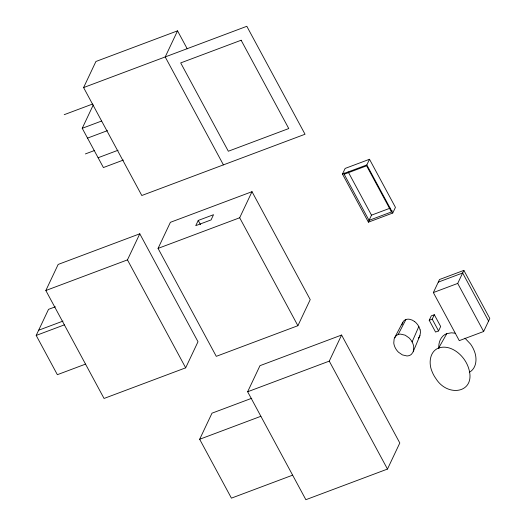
<?xml version="1.0" encoding="UTF-8"?>
<svg xmlns="http://www.w3.org/2000/svg" width="526" height="526" viewBox="0 0 526 526"><rect width="100%" height="100%" fill="white"/><g stroke="black" fill="none" stroke-linecap="round" stroke-linejoin="round"><path stroke-width="0.79" d="M401.956 324.858L403.232 321.577A7.417 6.457 25.3 0 1 404.014 320.702A6.831 5.95 25.3 0 1 405.868 319.565A6.831 5.95 25.3 0 1 408.544 319.177A7.417 6.457 25.3 0 1 409.425 319.256L412.252 320.13L414.593 321.557M413.232 351.638L413.758 347.055A15.662 13.65 25.3 0 0 412.088 341.913A15.793 13.761 25.3 0 0 409.024 337.856L405.158 335.174L400.641 334.122A7.542 6.568 25.3 0 0 398.129 334.575A7.542 6.568 25.3 0 0 396.052 335.844L394.138 338.889L393.777 343.011A15.662 13.65 25.3 0 0 395.44 348.159A15.793 13.761 25.3 0 0 398.511 352.216L402.377 354.892L406.894 355.944A7.542 6.568 25.3 0 0 409.406 355.491A7.542 6.568 25.3 0 0 411.477 354.222L413.048 352.072L419.906 335.7L420.458 332.432A13.584 11.835 25.3 0 0 420.123 329.874M419.906 335.7L419.097 337.192A7.417 6.457 25.3 0 1 418.315 338.067M412.101 341.907L418.814 326.514M83.595 87.566L246.825 26.3L305.034 134.242L141.803 195.508L83.595 87.566L95.923 61.483L177.538 30.85L187.243 48.839M123.36 160.062L103.405 167.551L82.234 128.298L93.26 104.976M45.841 290.516L58.169 264.433L139.791 233.8L198 341.742L185.671 367.825L104.056 398.458L45.841 290.516L127.456 259.883L139.791 233.8M177.538 30.85L165.21 56.933L223.418 164.875M85.534 364.117L57.36 374.69L36.195 335.437L48.523 309.354L55.375 306.783M158.063 248.397L170.391 222.314L252.007 191.681L310.222 299.623L297.894 325.706L216.278 356.339L158.063 248.397L239.678 217.764L252.007 191.681M198.223 220.453L195.757 225.667L211.064 219.927L213.53 214.707L198.223 220.453L200.491 224.655M292.627 475.169L231.42 498.142L199.663 439.269L211.998 413.18L251.783 398.248M342.472 174.08L345.148 168.419L369.502 159.279L395.434 207.356L392.758 213.017L368.404 222.163L342.472 174.08L366.826 164.94L369.502 159.279M392.1 210.65L391.482 211.952L369.035 220.374L344.162 174.257L344.78 172.955M247.647 391.758L259.975 365.675L341.591 335.042L399.806 442.984L387.478 469.067L305.862 499.7L247.647 391.758L329.263 361.125L341.591 335.042M369.035 220.374L371.501 215.16L390.207 208.138M368.404 222.163L369.739 219.329M433.352 292.561L439.519 279.516L463.873 270.377L489.805 318.46L483.637 331.498L459.283 340.644L433.352 292.561L457.712 283.422L463.873 270.377M429.223 320.275L431.32 315.837L434.318 314.712L440.67 326.488L438.572 330.926L435.574 332.051L429.223 320.275L432.221 319.15L434.318 314.712M398.129 334.582L405.875 319.571M394.697 337.58L402.791 322.28M438.704 347.975C448.441 344.767 458.448 351.401 463.991 359.074A33.283 28.996 25.3 0 1 468.101 366.694C477.726 392.639 448.27 398.346 436.001 378.74A33.283 28.996 25.3 0 1 431.892 371.119C428.539 363.223 429.63 351.407 438.704 347.975L446.811 333.629L451.426 332.807L455.023 333.188M469.31 372.29C476.747 368.299 477.227 358.219 474.367 351.177A31.205 27.188 25.3 0 0 470.514 344.037L464.984 338.185M446.811 333.629C440.814 335.785 438.138 342.709 438.888 348.672M64.218 114.681L92.523 104.056M82.234 128.298L101.419 121.098M87.526 138.114L107.482 130.626M85.39 153.927L94.568 150.482M98.112 157.741L118.067 150.245M344.162 174.257L366.609 165.835L391.482 211.952M38.661 330.223L63.021 321.077M36.195 335.437L64.363 324.864M438.289 282.127L462.643 272.987L488.575 321.07M199.663 439.269L260.876 416.29M457.712 283.422L483.637 331.498M366.826 164.94L392.758 213.017M432.221 319.15L438.572 330.926M348.186 171.923L371.501 215.16M329.263 361.125L387.478 469.067M239.678 217.764L297.894 325.706M127.456 259.883L185.671 367.825M414.593 321.557A13.584 11.835 25.3 0 1 416.664 323.464A15.339 13.36 25.3 0 1 420.103 329.841M241.132 40.239L180.701 62.916L228.33 151.232L288.761 128.548L241.132 40.239"/></g></svg>
